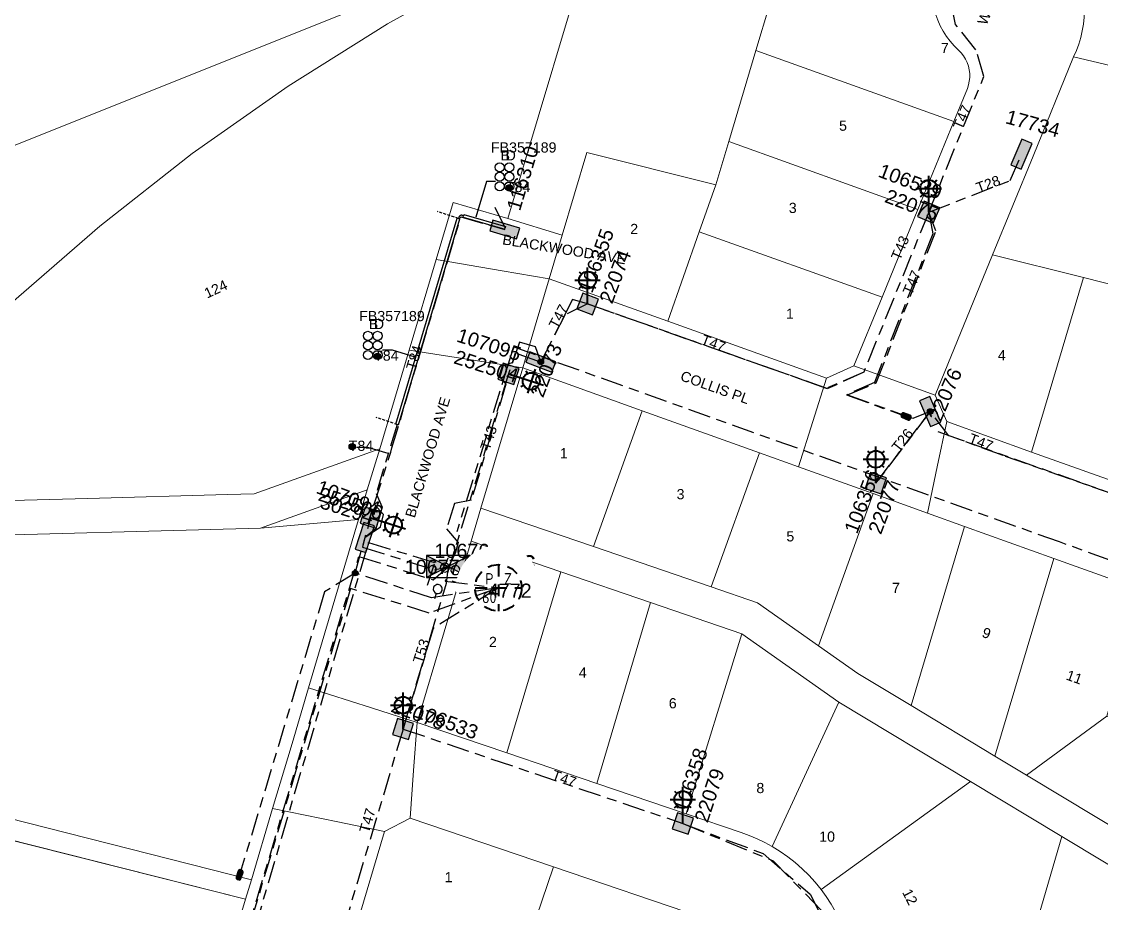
# Model space of a CAD drawing. Header units: metres. Extents: x 300457 to 302353, y 6232868 to 6234686.
# Drawn here: x 301766.4 to 301957.3, y 6233507.1 to 6233663 of the extents above; entities that cross this region are included whole.
import ezdxf
from ezdxf.enums import TextEntityAlignment as Align

# ---------------------------------------------------------------- set-up
doc = ezdxf.new("R2010")
doc.units = ezdxf.units.M
for name, pattern in [('Cable Exist UG', [8.2, 4, -1.2, 1.8, -1.2]), ('Dash', [5, 3, -2]), ('DASHED', [0.75, 0.5, -0.25])]:
    doc.linetypes.add(name, pattern=pattern)
doc.layers.get('0').update_dxf_attribs({"color": 6})
for name, color, linetype, lineweight in [('Cadastre Buildings_SP_EXT', 9, 'Continuous', 5), ('Cadastre Land Parcels_SP_EXT', 9, 'Continuous', 5), ('Cadastre Roads_SP_EXT', 9, 'Continuous', 5)]:
    doc.layers.add(name, color=color, linetype=linetype, lineweight=lineweight)
for name, color, linetype in [('Duct_SP_EXT', 7, 'Continuous'), ('Equip_HV_EXT', 7, 'Continuous'), ('Equip_SL_EXT', 7, 'Continuous'), ('Equip_SP_SL_EXT', 7, 'Continuous'), ('Mains_HV_EXT', 7, 'Continuous'), ('Mains_LV_EXT', 7, 'Continuous'), ('Mains_SL_EXT', 7, 'Continuous'), ('Sub_SP_EXT', 7, 'Continuous'), ('SupportsUG_SP_LV_EXT', 7, 'Continuous'), ('SupportsUG_SP_LV_SL_EXT', 7, 'Continuous'), ('Trench_SP_EXT', 7, 'Continuous')]:
    doc.layers.add(name, color=color, linetype=linetype)
doc.layers.add('UNKNOWN_FEATURES', color=1, linetype='DASHED', plot=False)
doc.styles.add('COLUMN_LABEL', font='arial.ttf')
doc.styles.add('iecARIAL', font='arial.ttf', dxfattribs={"height": 2})
doc.styles.add('IESYMBOL1', font='isocp.shx')
doc.styles.add('POLE_LABEL', font='arial.ttf')
doc.styles.add('SLCP_LABEL', font='arial.ttf', dxfattribs={"height": 3.5})
doc.styles.get("Standard").update_dxf_attribs({"font": 'arial.ttf'})
doc.styles.add('SWITCH_LABEL', font='arial.ttf', dxfattribs={"height": 2.5})

# ---------------------------------------------------------------- blocks, each defined once
blk = doc.blocks.new('SUB_PADMOUNT_EXT')
for points in [[(0, 0), (-3.84, 1.92), (-3.84, -1.92)], [(0, 0), (3.84, 1.92), (3.84, -1.92)]]:
    blk.add_hatch(color=256).paths.add_polyline_path(points)
for p, q in [((3.84, 1.92), (-3.84, -1.92)), ((-3.84, 1.92), (3.84, -1.92))]:
    blk.add_line(p, q)
blk.add_lwpolyline([(-3.84, -1.92), (3.84, -1.92), (3.84, 1.92), (-3.84, 1.92)], close=True)
for tag, height, flags, p in [('ASSET_NUM', 3.5, 8, (2, 2)), ('STREET_CODE', 0.2, 9, (1.5, 0)), ('CONSTRUCTED_VOLTAGE', 0.2, 9, (1.5, -0.2)), ('OPERATING_VOLTAGE', 0.2, 9, (1.5, -0.6)), ('ORIENTATION', 0.2, 9, (1.5, -0.8)), ('OWNED_BY', 0.2, 9, (1.5, -1)), ('OPERATED_BY', 0.2, 9, (1.5, -1.2)), ('SECONDARY_VOLTAGE', 0.2, 9, (1.5, -1.6)), ('STATE', 0.2, 9, (1.5, -1.8)), ('NO_PHASES', 0.2, 9, (1.5, -0.4)), ('MAINTAINED_BY', 0.2, 9, (1.5, -1.4)), ('PARENT', 0.2, 9, (1.5, -2)), ('SUBSTATION_TYPE', 0.2, 9, (1.5, -2.2)), ('STREETNAME', 0.2, 9, (1.5, -3)), ('SUBURB', 0.2, 9, (1.5, -3.2)), ('Z', 0.2, 1, (1.5, -3.6)), ('USAGE', 0.2, 9, (1.5, -2.4)), ('LEGEND', 0.2, 9, (1.5, -2.6)), ('LOCATION', 0.2, 9, (1.5, -2.8)), ('NOTES', 0.2, 9, (1.5, -3.4))]:
    blk.add_attdef(tag, text='', height=height, dxfattribs=dict(flags=flags)).set_placement(p, align=Align.MIDDLE_LEFT)
blk = doc.blocks.new('COLUMN_EXT')
blk.add_hatch(color=256).paths.add_polyline_path([(-1.49, 1.48), (-1.49, -1.49), (1.48, -1.49), (1.48, 1.48)])
blk.add_lwpolyline([(-1.49, -1.49), (1.48, -1.49), (1.48, 1.48), (-1.49, 1.48)], close=True)
for tag, height, style, flags, p in [('ASSET_NUM', 2.5, 'COLUMN_LABEL', 8, (2, 2)), ('STRUCTURE_PLANT_NUMBER', 0.2, 'POLE_LABEL', 9, (1.81, 0.03)), ('STREET_CODE', 0.2, 'COLUMN_LABEL', 9, (1.81, -0.2))]:
    blk.add_attdef(tag, text='', height=height, dxfattribs=dict(style=style, flags=flags)).set_placement(p, align=Align.MIDDLE_LEFT)
at = {"flags": 9}
for tag, p in [('COLUMN_TYPE', (1.81, -0.4)), ('OWNED_BY', (1.81, -0.6)), ('STATE', (1.81, -0.8)), ('USAGE', (1.81, -1)), ('STREETNAME', (1.81, -1.6)), ('SUBURB', (1.81, -1.8)), ('LEGEND', (1.81, -1.2)), ('LOCATION', (1.81, -1.4)), ('NOTES', (1.81, -2))]:
    blk.add_attdef(tag, text='', height=0.2, dxfattribs=at).set_placement(p, align=Align.MIDDLE_LEFT)
at = {"flags": 1}
blk.add_attdef('Z', (1.81, -2.35), '', height=0.2, dxfattribs=at)
blk = doc.blocks.new('PILLAR_EXT')
blk.add_hatch(color=256).paths.add_polyline_path([(-2.475, 0.99), (-2.475, -0.99), (2.475, -0.99), (2.475, 0.99)])
blk.add_lwpolyline([(-2.475, -0.99), (2.475, -0.99), (2.475, 0.99), (-2.475, 0.99)], close=True)
at = {"style": 'iecARIAL', "flags": 8}
blk.add_attdef('ASSET_NUM', (1.5, 3.5), '', height=2.5, dxfattribs=at)
for tag, p, flags in [('OWNED_BY', (0, -0.2), 9), ('STATE', (0, -0.4), 9), ('SUPPORT_TYPE', (0, -0.6), 9), ('STREETNAME', (0, -1.8), 9), ('SUBURB', (0, -2), 1), ('USAGE', (0, -0.8), 9), ('LEGEND', (0, -1), 9), ('LOCATION', (0, -1.2), 9), ('NOTES', (0, -1.4), 9), ('PARENT', (0, -1.6), 9)]:
    blk.add_attdef(tag, p, '', height=0.2, dxfattribs=dict(flags=flags))
blk = doc.blocks.new('DUCT_EXT')
blk.add_circle((0, 0.8), 0.8)
at = {"flags": 1}
blk.add_attdef('Z', (0, 0), '', height=0.2, dxfattribs=at)
at = {"flags": 9}
for tag, p in [('DUCT_CODE', (0, 0)), ('XSECT_TYPE', (0, -0.2)), ('STATE', (0, -0.6)), ('FB_REFERENCE', (0, -0.4)), ('NOTES', (0, -0.8))]:
    blk.add_attdef(tag, text='', height=0.2, dxfattribs=at).set_placement(p, align=Align.MIDDLE_LEFT)
blk = doc.blocks.new('SL_LANTERN_EXT')
at = {"lineweight": 40}
for p, q in [((0, 1.97), (0, 6.47)), ((-2.25, 4.22), (2.25, 4.22)), ((-1.46, 5.68), (-1.06, 5.28)), ((1.46, 5.68), (1.06, 5.28)), ((-1.46, 2.76), (-1.06, 3.16)), ((0, 0), (0, 2.72)), ((1.46, 2.76), (1.06, 3.16))]:
    blk.add_line(p, q, dxfattribs=at)
blk.add_circle((0, 4.22), 1.5, dxfattribs=at)
at = {"style": 'iecARIAL', "flags": 8}
blk.add_attdef('ASSET_NUM', (1.5, 1.5), '', height=2.5, dxfattribs=at)
for tag, p, height, flags in [('OPERATING_VOLTAGE', (0.98, -1.65), 0.2, 9), ('ORIENTATION', (0.98, -1.85), 0.2, 9), ('OWNED_BY', (0.98, -2.05), 0.2, 9), ('CONSTRUCTED_VOLTAGE', (0.98, -0.65), 0.2, 9), ('CONTROL_TYPE', (0.98, -0.85), 0.2, 9), ('LANTERN_PURPOSE', (0.98, -1.05), 0.2, 9), ('LANTERN_TYPE', (0.98, -1.25), 0.2, 9), ('NO_PHASES', (0.98, -1.45), 0.2, 9), ('LNUMBER', (2.18, -3.25), 2.5, 8), ('STATE', (0.98, -2.25), 0.2, 9), ('USAGE', (0.98, -2.45), 0.2, 9), ('CEXIST', (0.98, -2.65), 0.2, 9), ('CNEW', (0.98, -2.85), 0.2, 9), ('CNUMBER', (0.98, -3.05), 0.2, 9), ('CREMOVE', (0.98, -3.25), 0.2, 9), ('CREPLACE', (0.98, -3.45), 0.2, 9), ('LKINGHEIGHT', (0.98, -3.65), 0.2, 9), ('LBRACKET', (0.98, -3.85), 0.2, 9), ('LBRACKETVOCAB', (0.98, -4.05), 0.2, 9), ('LCATEGORY', (0.98, -4.25), 0.2, 9), ('LCHARGE1', (0.98, -4.45), 0.2, 9), ('LCHARGE1PERCENT', (0.98, -4.65), 0.2, 9), ('LCHARGE2', (0.98, -4.85), 0.2, 9), ('LCHARGE2PERCENT', (0.98, -5.05), 0.2, 9), ('LCHARGE3', (0.98, -5.25), 0.2, 9), ('LCHARGE3PERCENT', (0.98, -5.45), 0.2, 9), ('LEXIST', (0.98, -5.65), 0.2, 9), ('LLAMP', (0.98, -5.85), 0.2, 9), ('LLAMPVOCAB', (0.98, -6.05), 0.2, 9), ('LMAST', (0.98, -6.25), 0.2, 9), ('LMASTVOCAB', (0.98, -6.45), 0.2, 9), ('LNEW', (0.98, -6.65), 0.2, 9), ('LANTNUMBER', (0.98, -6.85), 0.2, 9), ('LOUTREACH', (0.98, -7.25), 0.2, 9), ('LOUTREACHVOCAB', (0.98, -7.45), 0.2, 9), ('LRATECODE', (0.98, -7.65), 0.2, 9), ('STREETNAME', (0.98, -9.25), 0.2, 9), ('SUBURB', (0.98, -9.45), 0.2, 1), ('LREMOVE', (0.98, -7.85), 0.2, 9), ('LREPLACE', (0.98, -8.05), 0.2, 9), ('LTYPE', (0.98, -8.25), 0.2, 9), ('LTYPEVOCAB', (0.98, -8.45), 0.2, 9), ('LEGEND', (0.98, -8.65), 0.2, 9), ('LOCATION', (0.98, -8.85), 0.2, 9), ('NOTES', (0.98, -9.05), 0.2, 9)]:
    blk.add_attdef(tag, p, '', height=height, dxfattribs=dict(flags=flags))
blk = doc.blocks.new('SL_STJ_EXT')
h = blk.add_hatch(color=256)
edge = h.paths.add_edge_path()
edge.add_ellipse((-0.59, 0.13), major_axis=(0.226, 0.226), ratio=1, start_angle=45, end_angle=135)
edge.add_line((-0.91, 0.13), (-0.91, -0.13))
edge.add_ellipse((-0.59, -0.13), major_axis=(0.226, 0.226), ratio=1, start_angle=135, end_angle=225)
edge.add_line((-0.59, -0.45), (0.59, -0.45))
edge.add_ellipse((0.59, -0.13), major_axis=(-0.226, 0.226), ratio=1, start_angle=135, end_angle=225)
edge.add_line((0.91, -0.13), (0.91, 0.13))
edge.add_ellipse((0.59, 0.13), major_axis=(-0.226, 0.226), ratio=1, start_angle=225, end_angle=315)
edge.add_line((0.59, 0.45), (-0.59, 0.45))
blk.add_lwpolyline([(-0.91, 0.13), (-0.91, -0.13, 0.414214), (-0.59, -0.45), (0.59, -0.45, 0.414214), (0.91, -0.13), (0.91, 0.13, 0.414214), (0.59, 0.45), (-0.59, 0.45, 0.414214)], format="xyb", close=True)
at = {"flags": 1}
blk.add_attdef('Z', (0, 0), '', height=0.2, dxfattribs=at)
at = {"flags": 9}
for tag, p in [('ORIENTATION', (0, 0)), ('USAGE', (0, -0.2)), ('LEGEND', (0, -0.4)), ('NOTES', (0, -0.6))]:
    blk.add_attdef(tag, text='', height=0.2, dxfattribs=at).set_placement(p, align=Align.MIDDLE_LEFT)
blk = doc.blocks.new('SWG_HOLEC_SU_EXT')
blk.add_line((1.8, -2), (5.8, -2))
for points in [[(1, 0), (0, 0)], [(6.6, 0), (7.6, 0)]]:
    blk.add_lwpolyline(points)
for points in [[(1.8, -0.8, 1), (1.8, 0.8, 1)], [(5.8, -0.8, 1), (5.8, 0.8, 1)]]:
    blk.add_lwpolyline(points, format="xyb", close=True)
at = {"style": 'SWITCH_LABEL', "flags": 8}
blk.add_attdef('ASSET_NUM', text='', height=2.5, rotation=179.9544, dxfattribs=at).set_placement((-2.4, 0), align=Align.MIDDLE_LEFT)
at = {"flags": 1}
blk.add_attdef('Z', (0, 0), '', height=0.2, dxfattribs=at)
at = {"flags": 9}
for tag, p in [('ACTUAL_STATUS', (0, -0.4)), ('CONSTRUCTED_VOLTAGE', (0, -0.6)), ('OPERATING_VOLTAGE', (0, -1)), ('ORIENTATION', (0, -1.2)), ('OWNED_BY', (0, -1.4)), ('STATE', (0, -1.8)), ('SWITCH_TYPE', (0, -2)), ('NO_PHASES', (0, -0.8)), ('PARENT', (0, -1.6)), ('STREETNAME', (0, -2.6)), ('SUBURB', (0, -2.8)), ('USAGE', (0, -2.2)), ('LOCATION', (0, -2.4)), ('NOTES', (0, -3))]:
    blk.add_attdef(tag, text='', height=0.2, dxfattribs=at).set_placement(p, align=Align.MIDDLE_LEFT)
at = {"style": 'SWITCH_LABEL', "flags": 9}
blk.add_attdef('STREET_CODE', text='', height=0.2, dxfattribs=at).set_placement((0, -0.2), align=Align.MIDDLE_LEFT)
blk = doc.blocks.new('CABLE_LARGE_EXT')
h = blk.add_hatch(color=256)
edge = h.paths.add_edge_path()
edge.add_arc((0, 0.55), 0.55, 0, 360)
blk.add_circle((0, 0.55), 0.55)
at = {"flags": 1}
blk.add_attdef('Z', (0, 0), '', height=0.2, dxfattribs=at)
at = {"flags": 9}
for tag, p in [('COND_CODE', (0, 0)), ('STATE', (0, -0.4)), ('XSECT_SIZE', (0, -0.6)), ('FB_REFERENCE', (0, -0.2)), ('NOTES', (0, -0.8))]:
    blk.add_attdef(tag, text='', height=0.2, dxfattribs=at).set_placement(p, align=Align.MIDDLE_LEFT)
blk = doc.blocks.new('SLCP_ZELL_EXT')
blk.add_wipeout([(-0.24, 7.5), (-0.71, 7.47), (-1.17, 7.41), (-1.64, 7.32), (-2.09, 7.21), (-2.54, 7.06), (-2.98, 6.89), (-3.41, 6.69), (-3.82, 6.46), (-4.22, 6.21), (-4.6, 5.93), (-4.96, 5.63), (-5.31, 5.31), (-5.63, 4.96), (-5.93, 4.6), (-6.21, 4.22), (-6.46, 3.82), (-6.69, 3.41), (-6.89, 2.98), (-7.06, 2.54), (-7.21, 2.09), (-7.32, 1.64), (-7.41, 1.17), (-7.47, 0.71), (-7.5, 0.24), (-7.5, -0.24), (-7.47, -0.71), (-7.41, -1.17), (-7.32, -1.64), (-7.21, -2.09), (-7.06, -2.54), (-6.89, -2.98), (-6.69, -3.41), (-6.46, -3.82), (-6.21, -4.22), (-5.93, -4.6), (-5.63, -4.96), (-5.31, -5.31), (-4.96, -5.63), (-4.6, -5.93), (-4.22, -6.21), (-3.82, -6.46), (-3.41, -6.69), (-2.98, -6.89), (-2.54, -7.06), (-2.09, -7.21), (-1.64, -7.32), (-1.17, -7.41), (-0.71, -7.47), (-0.24, -7.5), (0.24, -7.5), (0.71, -7.47), (1.17, -7.41), (1.64, -7.32), (2.09, -7.21), (2.54, -7.06), (2.98, -6.89), (3.41, -6.69), (3.82, -6.46), (4.22, -6.21), (4.6, -5.93), (4.96, -5.63), (5.31, -5.31), (5.63, -4.96), (5.93, -4.6), (6.21, -4.22), (6.46, -3.82), (6.69, -3.41), (6.89, -2.98), (7.06, -2.54), (7.21, -2.09), (7.32, -1.64), (7.41, -1.17), (7.47, -0.71), (7.5, -0.24), (7.5, 0.24), (7.47, 0.71), (7.41, 1.17), (7.32, 1.64), (7.21, 2.09), (7.06, 2.54), (6.89, 2.98), (6.69, 3.41), (6.46, 3.82), (6.21, 4.22), (5.93, 4.6), (5.63, 4.96), (5.31, 5.31), (4.96, 5.63), (4.6, 5.93), (4.22, 6.21), (3.82, 6.46), (3.41, 6.69), (2.98, 6.89), (2.54, 7.06), (2.09, 7.21), (1.64, 7.32), (1.17, 7.41), (0.71, 7.47), (0.24, 7.5)])
at = {"linetype": 'Dash', "lineweight": 40, "ltscale": 0.7}
for p, q in [((0, 4.11), (0, -4.11)), ((-4.11, 0), (4.11, 0))]:
    blk.add_line(p, q, dxfattribs=at)
blk.add_circle((0, 0), 4.11, dxfattribs=at)
at = {"lineweight": 40, "style": 'IESYMBOL1'}
for s, p in [('P', (-1.6, 0)), ('Z', (1.7, 0)), ('60', (-1.61, -3.31))]:
    blk.add_text(s, height=2, dxfattribs=at).set_placement(p, align=Align.BOTTOM_CENTER)
at = {"style": 'SLCP_LABEL'}
for tag, height, flags, p in [('ASSET_NUM', 2.5, 8, (2, 2)), ('STREET_CODE', 0.2, 9, (0, -0.2))]:
    blk.add_attdef(tag, text='', height=height, dxfattribs=dict(at, flags=flags)).set_placement(p, align=Align.MIDDLE_LEFT)
at = {"flags": 1}
blk.add_attdef('Z', (0, 0), '', height=0.2, dxfattribs=at)
at = {"flags": 9}
for tag, p in [('CONSTRUCTED_VOLTAGE', (0, -0.4)), ('CONTROL_TYPE', (0, -0.6)), ('OPERATING_VOLTAGE', (0, -1)), ('ORIENTATION', (0, -1.2)), ('OWNED_BY', (0, -1.4)), ('STATE', (0, -2)), ('NO_PHASES', (0, -0.8)), ('USAGE', (0, -1.6)), ('LOCATION', (0, -1.8)), ('NOTES', (0, -2.2))]:
    blk.add_attdef(tag, text='', height=0.2, dxfattribs=at).set_placement(p, align=Align.MIDDLE_LEFT)
blk = doc.blocks.new('CONNECTOR_NODE_EXT')
h = blk.add_hatch(color=256)
edge = h.paths.add_edge_path()
edge.add_arc((0, 0), 0.5, 0, 360)
blk.add_circle((0, 0), 0.5)
at = {"flags": 1}
blk.add_attdef('Z', (0, 0), '', height=0.2, dxfattribs=at)
at = {"flags": 9}
for tag, p in [('CONNECTOR_TYPE', (0, 0)), ('CONSTRUCTED_VOLTAGE', (0, -0.2)), ('OPERATING_VOLTAGE', (0, -0.6)), ('ORIENTATION', (0, -0.8)), ('SUBTYPE', (0, -1)), ('NO_PHASES', (0, -0.4)), ('USAGE', (0, -1.2)), ('NOTES', (0, -1.4))]:
    blk.add_attdef(tag, text='', height=0.2, dxfattribs=at).set_placement(p, align=Align.MIDDLE_LEFT)

msp = doc.modelspace()

# ---------------------------------------------------------------- linework, layer by layer
at = {"layer": 'Cadastre Buildings_SP_EXT', "linetype": 'Continuous'}
for points in [[(301891.42, 6233641.8), (301896.21, 6233657.9), (301901.01, 6233674), (301908.3, 6233698.43), (301880.37, 6233686.96), (301874.92, 6233684.84), (301868.42, 6233682.04), (301852.35, 6233628.18), (301861.96, 6233625.24), (301866.34, 6233639.89), (301889.13, 6233634.14), (301891.42, 6233641.8)], [(301984.49, 6233649.2), (301952.4, 6233656.78), (301945.24, 6233639.23), (301938.07, 6233621.8), (301954.16, 6233617.75), (301970.6, 6233613.6), (301986.87, 6233609.49), (302003.16, 6233605.4), (302007.14, 6233618.75), (302008.59, 6233623.58), (302010.12, 6233628.71), (302004.47, 6233644.49), (302004.46, 6233644.52), (301984.49, 6233649.2)]]:
    msp.add_lwpolyline(points, close=True, dxfattribs=at)
for points in [[(301752.93, 6233525), (301807, 6233511.31), (301810.75, 6233523.88), (301814.19, 6233535.42), (301817.11, 6233545.25), (301817.11, 6233545.25), (301825.96, 6233574.97), (301808.63, 6233573.47), (301751.54, 6233571.9)], [(301797.76, 6233480.38), (301805.97, 6233507.9), (301805.97, 6233507.9), (301752.51, 6233521.34)]]:
    msp.add_lwpolyline(points, dxfattribs=at)
at = {"layer": 'Cadastre Land Parcels_SP_EXT', "linetype": 'Continuous'}
for points in [[(301852.35, 6233628.18), (301868.42, 6233682.04), (301856.22, 6233676.26), (301849.2, 6233672.68), (301831.06, 6233662.6), (301813.49, 6233651.59), (301796.51, 6233639.67), (301780.17, 6233626.88), (301764.53, 6233613.25), (301749.63, 6233598.82), (301735.5, 6233583.63), (301722.16, 6233567.69), (301723.32, 6233567.4), (301750.3, 6233577.97), (301753.37, 6233578.05), (301778.08, 6233578.73), (301802.8, 6233579.41), (301807.49, 6233579.54), (301829.73, 6233587.51), (301834.92, 6233604.92), (301839.69, 6233620.95), (301842.69, 6233631.01), (301852.35, 6233628.18)], [(301856.22, 6233676.26), (301856.68, 6233677.79), (301828.87, 6233666.62), (301801, 6233655.48), (301773.16, 6233644.34), (301745.26, 6233633.19), (301717.36, 6233622.01), (301689.46, 6233610.85), (301679.8, 6233578.35), (301722.16, 6233567.69), (301735.5, 6233583.63), (301749.63, 6233598.82), (301764.53, 6233613.25), (301780.17, 6233626.88), (301796.51, 6233639.67), (301813.49, 6233651.59), (301831.06, 6233662.6), (301849.2, 6233672.68), (301856.22, 6233676.26)], [(301928.01, 6233664.2), (301901.01, 6233674), (301896.21, 6233657.9), (301931.2, 6233645.36), (301933.61, 6233651.21), (301933.82, 6233651.84), (301933.96, 6233652.5), (301934.03, 6233653.16), (301934.03, 6233653.84), (301933.95, 6233654.5), (301933.8, 6233655.16), (301933.59, 6233655.79), (301933.3, 6233656.4), (301932.95, 6233656.97), (301932.54, 6233657.5), (301932.07, 6233657.98), (301931.29, 6233658.73), (301930.56, 6233659.53), (301929.91, 6233660.4), (301929.32, 6233661.31), (301928.82, 6233662.28), (301928.39, 6233663.27), (301928.01, 6233664.2)], [(301973.98, 6233671.99), (301959.81, 6233675.41), (301951.94, 6233671.27), (301954.1, 6233667.41), (301954.23, 6233666.21), (301954.27, 6233664.99), (301954.24, 6233663.78), (301954.13, 6233662.57), (301953.94, 6233661.37), (301953.67, 6233660.19), (301953.32, 6233659.02), (301952.9, 6233657.88), (301952.4, 6233656.78), (301984.49, 6233649.2), (301989.26, 6233668.13), (301979.42, 6233670.61), (301973.98, 6233671.99)], [(301931.2, 6233645.36), (301896.21, 6233657.9), (301891.41, 6233641.8), (301924.86, 6233629.82), (301931.2, 6233645.36)], [(301924.86, 6233629.82), (301891.41, 6233641.8), (301889.13, 6233634.14), (301886.21, 6233625.87), (301918.52, 6233614.29), (301924.86, 6233629.82)], [(301889.13, 6233634.14), (301866.34, 6233639.89), (301861.96, 6233625.24), (301859.67, 6233617.57), (301880.64, 6233610.05), (301886.21, 6233625.87), (301889.13, 6233634.14)], [(301918.52, 6233614.29), (301886.21, 6233625.87), (301880.64, 6233610.05), (301908.71, 6233599.99), (301913.55, 6233602.14), (301918.52, 6233614.29)], [(301954.16, 6233617.75), (301938.07, 6233621.8), (301927.91, 6233596.99), (301929.97, 6233592.32), (301944.96, 6233586.87), (301954.16, 6233617.75)], [(301970.6, 6233613.6), (301954.16, 6233617.75), (301944.96, 6233586.87), (301961.03, 6233581.16), (301970.6, 6233613.6)], [(301876.1, 6233594.21), (301854.97, 6233601.79), (301847.59, 6233577.02), (301867.5, 6233570.21), (301876.1, 6233594.21)], [(301896.83, 6233586.78), (301876.1, 6233594.21), (301867.5, 6233570.21), (301888.33, 6233563.09), (301896.83, 6233586.78)], [(301827.47, 6233580.24), (301829.73, 6233587.51), (301807.49, 6233579.54), (301802.8, 6233579.41), (301778.08, 6233578.73), (301753.37, 6233578.05), (301750.3, 6233577.97), (301723.32, 6233567.4), (301722.16, 6233567.69), (301679.8, 6233578.36), (301678.05, 6233572.5), (301723.73, 6233561.01), (301751.54, 6233571.9), (301808.63, 6233573.47), (301827.47, 6233580.24)], [(301903.73, 6233584.31), (301896.83, 6233586.78), (301888.33, 6233563.09), (301896.52, 6233560.28), (301907.29, 6233552.68), (301916.93, 6233579.58), (301903.73, 6233584.31)], [(301827.47, 6233580.24), (301808.63, 6233573.47), (301825.96, 6233574.97), (301827.47, 6233580.24)], [(301933.1, 6233573.78), (301926.55, 6233576.13), (301916.93, 6233579.58), (301907.29, 6233552.68), (301914.22, 6233547.79), (301923.65, 6233542.11), (301933.1, 6233573.78)], [(301867.5, 6233570.21), (301847.59, 6233577.01), (301845.84, 6233571.17), (301861.72, 6233565.74), (301877.59, 6233560.31), (301893.72, 6233554.8), (301910.89, 6233542.68), (301934.19, 6233528.65), (301950.02, 6233519.12), (301950.32, 6233518.94), (301973.23, 6233505.14), (301975.03, 6233511.18), (301944.08, 6233529.81), (301938.48, 6233533.18), (301923.65, 6233542.11), (301914.22, 6233547.79), (301907.29, 6233552.68), (301896.52, 6233560.28), (301888.33, 6233563.08), (301867.5, 6233570.21)], [(301948.91, 6233568.11), (301933.1, 6233573.78), (301923.65, 6233542.11), (301938.48, 6233533.18), (301948.91, 6233568.11)], [(301861.72, 6233565.74), (301845.84, 6233571.17), (301836.29, 6233539.13), (301852.18, 6233533.73), (301861.72, 6233565.74)], [(301964.88, 6233562.39), (301948.91, 6233568.11), (301938.48, 6233533.18), (301944.08, 6233529.81), (301958.26, 6233540.22), (301964.88, 6233562.39)], [(301877.59, 6233560.31), (301861.72, 6233565.74), (301852.18, 6233533.73), (301868.06, 6233528.34), (301877.59, 6233560.31)], [(301893.72, 6233554.8), (301877.59, 6233560.31), (301868.06, 6233528.34), (301883.86, 6233522.98), (301893.72, 6233554.8)], [(301910.89, 6233542.68), (301893.72, 6233554.8), (301883.86, 6233522.98), (301893.61, 6233519.68), (301895.03, 6233519.15), (301896.42, 6233518.56), (301897.77, 6233517.9), (301899.1, 6233517.17), (301910.89, 6233542.68)], [(301934.19, 6233528.65), (301910.89, 6233542.68), (301899.1, 6233517.17), (301900.5, 6233516.3), (301901.85, 6233515.35), (301903.15, 6233514.33), (301904.39, 6233513.24), (301905.57, 6233512.09), (301906.68, 6233510.87), (301907.73, 6233509.59), (301934.19, 6233528.65)], [(301981.23, 6233531.94), (301958.26, 6233540.22), (301944.08, 6233529.81), (301975.03, 6233511.17), (301981.23, 6233531.94)], [(301807, 6233511.31), (301752.93, 6233525), (301752.58, 6233525.98), (301752.14, 6233526.93), (301751.63, 6233527.84), (301751.05, 6233528.7), (301750.4, 6233529.52), (301749.69, 6233530.29), (301748.92, 6233530.99), (301748.1, 6233531.63), (301747.22, 6233532.2), (301746.31, 6233532.7), (301745.35, 6233533.13), (301744.37, 6233533.48), (301743.36, 6233533.74), (301742.33, 6233533.93), (301741.29, 6233534.03), (301740.25, 6233534.05), (301737.57, 6233525.1), (301805.97, 6233507.9), (301807, 6233511.31)], [(301950.32, 6233518.94), (301950.02, 6233519.12), (301934.19, 6233528.65), (301907.73, 6233509.59), (301908.65, 6233508.32), (301909.51, 6233507), (301910.3, 6233505.65), (301911.02, 6233504.25), (301911.66, 6233502.81), (301912.23, 6233501.35), (301912.72, 6233499.85), (301945.92, 6233503.83), (301950.32, 6233518.94)], [(301860.4, 6233513.58), (301835.05, 6233522.18), (301830.54, 6233519.85), (301825.51, 6233502.98), (301854.34, 6233495.71), (301860.4, 6233513.58)], [(301973.23, 6233505.14), (301950.32, 6233518.94), (301945.92, 6233503.83), (301943.68, 6233496.73), (301966.9, 6233483.95), (301973.23, 6233505.14)]]:
    msp.add_lwpolyline(points, close=True, dxfattribs=at)
msp.add_lwpolyline([(301886.79, 6233504.62), (301860.4, 6233513.58), (301854.34, 6233495.71)], dxfattribs=at)
at = {"layer": 'Cadastre Roads_SP_EXT', "linetype": 'Continuous'}
for points in [[(301928.39, 6233663.27), (301928.82, 6233662.28), (301929.32, 6233661.31), (301929.91, 6233660.4), (301930.56, 6233659.53), (301931.29, 6233658.73), (301932.07, 6233657.98), (301932.54, 6233657.5), (301932.95, 6233656.97), (301933.3, 6233656.4), (301933.59, 6233655.79), (301933.8, 6233655.16), (301933.95, 6233654.5), (301934.03, 6233653.84), (301934.03, 6233653.16), (301933.96, 6233652.5), (301933.82, 6233651.84), (301933.61, 6233651.21), (301931.2, 6233645.36), (301924.86, 6233629.82), (301918.52, 6233614.29), (301913.55, 6233602.14), (301919.62, 6233599.96), (301927.91, 6233596.99), (301938.07, 6233621.8), (301945.24, 6233639.23), (301952.4, 6233656.78), (301952.9, 6233657.88), (301953.32, 6233659.02), (301953.67, 6233660.19), (301953.94, 6233661.37), (301954.13, 6233662.57), (301954.24, 6233663.78)], [(301961.03, 6233581.16), (301944.96, 6233586.87), (301944.96, 6233586.87), (301929.97, 6233592.32), (301928.28, 6233584.32), (301926.55, 6233576.13), (301933.1, 6233573.78), (301948.91, 6233568.11), (301964.88, 6233562.39)], [(301909.51, 6233507), (301908.65, 6233508.32), (301907.73, 6233509.59), (301906.68, 6233510.87), (301905.57, 6233512.09), (301904.39, 6233513.24), (301903.15, 6233514.33), (301901.85, 6233515.35), (301900.5, 6233516.3), (301899.1, 6233517.17), (301897.77, 6233517.9), (301896.42, 6233518.56), (301895.03, 6233519.15), (301893.61, 6233519.68), (301883.86, 6233522.98), (301868.06, 6233528.34), (301852.18, 6233533.73), (301852.18, 6233533.73), (301836.29, 6233539.13), (301835.67, 6233530.64), (301835.05, 6233522.18), (301860.4, 6233513.58), (301886.79, 6233504.62)]]:
    msp.add_lwpolyline(points, dxfattribs=at)
for points in [[(301852.35, 6233628.18), (301842.69, 6233631.01), (301839.69, 6233620.95), (301851.35, 6233618.98), (301859.67, 6233617.57), (301861.96, 6233625.24), (301852.35, 6233628.18)], [(301880.64, 6233610.05), (301859.67, 6233617.57), (301857.37, 6233609.84), (301854.97, 6233601.79), (301876.1, 6233594.21), (301896.83, 6233586.78), (301903.73, 6233584.31), (301906.28, 6233592.32), (301908.71, 6233599.99), (301880.64, 6233610.05)], [(301854.97, 6233601.79), (301846.62, 6233603.09), (301834.92, 6233604.92), (301829.73, 6233587.51), (301827.47, 6233580.24), (301825.96, 6233574.97), (301817.11, 6233545.25), (301828.21, 6233541.71), (301836.29, 6233539.13), (301845.84, 6233571.17), (301847.59, 6233577.01), (301854.97, 6233601.79)], [(301830.54, 6233519.85), (301822.27, 6233521.53), (301810.75, 6233523.88), (301807, 6233511.31), (301805.97, 6233507.9), (301797.76, 6233480.38), (301789.56, 6233452.87), (301781.35, 6233425.35), (301793.02, 6233423.41), (301801.36, 6233422.02), (301809.09, 6233447.93), (301817.29, 6233475.44), (301825.51, 6233502.98), (301830.54, 6233519.85)]]:
    msp.add_lwpolyline(points, close=True, dxfattribs=at)
at = {"layer": 'Duct_SP_EXT'}
for p, q in [((301836.32, 6233604.5), (301843.4, 6233628.27)), ((301836.78, 6233604.37), (301843.86, 6233628.13)), ((301843.4, 6233628.27), (301843.63, 6233628.2)), ((301843.86, 6233628.13), (301843.63, 6233628.2)), ((301844.46, 6233628.47), (301844.53, 6233628.7)), ((301844.46, 6233628.47), (301851.8, 6233626.32)), ((301844.59, 6233628.93), (301844.53, 6233628.7)), ((301844.59, 6233628.93), (301851.93, 6233626.78)), ((301851.8, 6233626.32), (301851.87, 6233626.55)), ((301851.93, 6233626.78), (301851.87, 6233626.55)), ((301832.54, 6233591.85), (301836.32, 6233604.5)), ((301833, 6233591.71), (301836.78, 6233604.37)), ((301836.32, 6233604.5), (301836.55, 6233604.44)), ((301836.78, 6233604.37), (301836.55, 6233604.44)), ((301832.54, 6233591.85), (301832.77, 6233591.78)), ((301833, 6233591.71), (301832.77, 6233591.78))]:
    msp.add_line(p, q, dxfattribs=at)
for points in [[(301850.15, 6233634.75), (301848.56, 6233634.75), (301846.71, 6233628.44)], [(301830.2, 6233604.97), (301831.88, 6233604.97), (301835.9, 6233603.77)], [(301825.59, 6233587.79), (301827.51, 6233587.79), (301831.14, 6233586.75)]]:
    msp.add_lwpolyline(points, dxfattribs=at)
at = {"layer": 'Mains_HV_EXT', "linetype": 'Cable Exist UG'}
msp.add_lwpolyline([(301805.37, 6233495), (301827.72, 6233570.91), (301841.83, 6233566.68)], dxfattribs=at)
at = {"layer": 'Mains_LV_EXT', "linetype": 'Cable Exist UG'}
for points in [[(301926.77, 6233629.3), (301936.53, 6233653.34), (301935.13, 6233658.05), (301931.52, 6233662.49), (301930.22, 6233669.1), (301934.29, 6233675.59), (301939.09, 6233677.95), (301944.95, 6233676.67)], [(301926.77, 6233629.3), (301941.18, 6233634.91), (301943.18, 6233639.57)], [(301827.07, 6233571.81), (301829.8, 6233573.71), (301829.8, 6233573.71), (301830.38, 6233575.87), (301828.72, 6233577.69), (301828.72, 6233577.69), (301831.64, 6233586.92), (301831.86, 6233587.65), (301831.86, 6233587.65), (301836.83, 6233604.35), (301841.61, 6233620.38), (301844.04, 6233628.53), (301849.01, 6233627.07), (301851.79, 6233626.26)], [(301926.77, 6233629.3), (301915.3, 6233601.06), (301908.72, 6233598.17), (301907.04, 6233598.77)], [(301927.04, 6233594.08), (301923.95, 6233592.83), (301912.43, 6233597.02), (301917.5, 6233599.16), (301928.05, 6233626), (301926.77, 6233629.3)], [(301866.45, 6233613.1), (301863.77, 6233613.86), (301858.18, 6233602.85)], [(301907.04, 6233598.77), (301866.45, 6233613.1)], [(301917.44, 6233581.42), (301927.04, 6233594.08)], [(301928.4, 6233590.55), (301940.28, 6233586.2)], [(301940.28, 6233586.2), (301984.44, 6233570.75), (301991.31, 6233567.27)], [(301827.07, 6233571.81), (301826.64, 6233570.12), (301839.35, 6233566.11), (301841.83, 6233566.68)], [(301791.47, 6233452.39), (301826, 6233568.47), (301839.17, 6233564.32), (301841.83, 6233566.68)], [(301833.82, 6233537.95), (301841.48, 6233563.71), (301841.83, 6233566.68)], [(301833.82, 6233537.95), (301821.43, 6233496.41)], [(301833.82, 6233537.95), (301883.29, 6233521.26)], [(301883.29, 6233521.26), (301897.51, 6233515.93), (301905.82, 6233508.74), (301910.46, 6233499.62), (301911.34, 6233489.57), (301909.19, 6233485.02)]]:
    msp.add_lwpolyline(points, dxfattribs=at)
at = {"layer": 'Mains_SL_EXT', "linetype": 'Cable Exist UG'}
for points in [[(301926.77, 6233629.3), (301915.3, 6233601.06), (301908.91, 6233598.12), (301866.45, 6233613.1)], [(301926.77, 6233629.3), (301927.51, 6233625.49), (301917.18, 6233599.24), (301912.22, 6233597.02), (301922.78, 6233593.21)], [(301866.45, 6233613.1), (301862.42, 6233611.13), (301858.18, 6233602.85)], [(301858.18, 6233602.85), (301857.25, 6233605.52), (301854.39, 6233606.37), (301852.47, 6233600.73)], [(301927.04, 6233594.08), (301917.44, 6233581.42)], [(301991.31, 6233567.27), (301984.35, 6233570.57), (301930.35, 6233589.81), (301927.04, 6233594.08)], [(301825.35, 6233565.53), (301828.11, 6233575.3)], [(301825.35, 6233565.53), (301819.95, 6233562.22), (301804.91, 6233512.18)], [(301833.82, 6233537.95), (301821.43, 6233496.41)], [(301833.82, 6233537.95), (301883.29, 6233521.26)], [(301883.29, 6233521.26), (301899.25, 6233514.66), (301908.02, 6233505.7), (301911.86, 6233493.25), (301909.19, 6233485.02)]]:
    msp.add_lwpolyline(points, dxfattribs=at)
at = {"layer": 'Trench_SP_EXT', "linetype": 'Cable Exist UG'}
for points in [[(301851.87, 6233626.55), (301849.91, 6233630.46)], [(301832.77, 6233591.78), (301829.05, 6233579.57), (301830.13, 6233577.16), (301829.03, 6233573.34), (301827.07, 6233571.81)]]:
    msp.add_lwpolyline(points, dxfattribs=at)
msp.add_lwpolyline([(301844.53, 6233628.7), (301844.33, 6233628.76), (301844.33, 6233628.76, 0.414193), (301843.69, 6233628.41), (301843.69, 6233628.41), (301843.63, 6233628.2)], format="xyb", dxfattribs=at)
at = {"layer": 'UNKNOWN_FEATURES'}
for points in [[(301843.6, 6233628.2), (301839.88, 6233629.43)], [(301832.78, 6233591.77), (301829.08, 6233593.03)]]:
    msp.add_lwpolyline(points, dxfattribs=at)

# ---------------------------------------------------------------- block references
at = {"layer": 'Duct_SP_EXT'}
for name, p in [('DUCT_EXT', (301850.9, 6233636.47)), ('DUCT_EXT', (301852.6, 6233636.47)), ('DUCT_EXT', (301850.9, 6233634.78)), ('DUCT_EXT', (301852.6, 6233634.78)), ('DUCT_EXT', (301850.9, 6233633.08)), ('DUCT_EXT', (301852.6, 6233633.08)), ('CABLE_LARGE_EXT', (301852.6, 6233633.08)), ('DUCT_EXT', (301827.6, 6233606.66)), ('DUCT_EXT', (301829.3, 6233606.66)), ('DUCT_EXT', (301827.6, 6233604.97)), ('DUCT_EXT', (301827.6, 6233603.27)), ('DUCT_EXT', (301829.3, 6233604.97)), ('DUCT_EXT', (301829.3, 6233603.27)), ('CABLE_LARGE_EXT', (301829.3, 6233603.27)), ('CABLE_LARGE_EXT', (301824.82, 6233587.33))]:
    msp.add_blockref(name, p, dxfattribs=at)
at = {"layer": 'Equip_HV_EXT'}
ref = msp.add_blockref('SWG_HOLEC_SU_EXT', (301841.77, 6233568.2), dxfattribs=dict(at, rotation=251.7307392665009))
ref.add_attrib('ASSET_NUM', '10676', dxfattribs={"layer": '0', "height": 2.5, "style": 'SWITCH_LABEL'}).set_placement((301839.37, 6233569.45), align=Align.MIDDLE_LEFT)
ref = msp.add_blockref('SWG_HOLEC_SU_EXT', (301841.38, 6233566.62), dxfattribs=dict(at, rotation=341.5650510821607))
ref.add_attrib('ASSET_NUM', '10677', dxfattribs={"layer": '0', "height": 2.5, "style": 'SWITCH_LABEL'}).set_placement((301838.98, 6233567.87), align=Align.TOP_CENTER)
at = {"layer": 'Equip_SL_EXT'}
for p in [(301858.18, 6233602.85), (301927.04, 6233594.08), (301825.35, 6233565.53)]:
    msp.add_blockref('CONNECTOR_NODE_EXT', p, dxfattribs=at)
for p, rotation in [((301922.78, 6233593.21), 339.0260613981003), ((301804.91, 6233512.18), 252.1109922069576)]:
    msp.add_blockref('SL_STJ_EXT', p, dxfattribs=dict(at, rotation=rotation))
at = {"layer": 'Equip_SP_SL_EXT'}
ref = msp.add_blockref('SL_LANTERN_EXT', (301926.77, 6233629.3), dxfattribs=at)
ref.add_attrib('ASSET_NUM', '106539', dxfattribs={"layer": '0', "height": 2.5, "rotation": 339.1744, "style": 'iecARIAL'}).set_placement((301928.28, 6233630.81), align=Align.BOTTOM_RIGHT)
ref = msp.add_blockref('SL_LANTERN_EXT', (301866.45, 6233613.1), dxfattribs=at)
ref.add_attrib('ASSET_NUM', '106355', dxfattribs={"layer": '0', "height": 2.5, "rotation": 70.2879, "style": 'iecARIAL'}).set_placement((301867.95, 6233614.6), align=Align.BOTTOM_LEFT)
ref = msp.add_blockref('SL_LANTERN_EXT', (301852.47, 6233600.73), dxfattribs=dict(at, rotation=252.2317407886394))
ref.add_attrib('ASSET_NUM', '107095', dxfattribs={"layer": '0', "height": 2.5, "rotation": 342.2307, "style": 'iecARIAL'}).set_placement((301853.97, 6233602.23), align=Align.BOTTOM_RIGHT)
ref = msp.add_blockref('SL_LANTERN_EXT', (301917.44, 6233581.42), dxfattribs=at)
ref.add_attrib('ASSET_NUM', '106356', dxfattribs={"layer": '0', "height": 2.5, "rotation": 69.1807, "style": 'iecARIAL'}).set_placement((301918.94, 6233582.92), align=Align.BOTTOM_RIGHT)
ref = msp.add_blockref('SL_LANTERN_EXT', (301828.11, 6233575.3), dxfattribs=dict(at, rotation=252.228639540891))
ref.add_attrib('ASSET_NUM', '107094', dxfattribs={"layer": '0', "height": 2.5, "rotation": 339.4337, "style": 'iecARIAL'}).set_placement((301829.61, 6233576.8), align=Align.MIDDLE_RIGHT)
ref = msp.add_blockref('SL_LANTERN_EXT', (301833.82, 6233537.95), dxfattribs=at)
ref.add_attrib('ASSET_NUM', '106533', dxfattribs={"layer": '0', "height": 2.5, "rotation": 339.4337, "style": 'iecARIAL'}).set_placement((301835.32, 6233539.45), align=Align.BOTTOM_LEFT)
ref = msp.add_blockref('SL_LANTERN_EXT', (301883.29, 6233521.26), dxfattribs=at)
ref.add_attrib('ASSET_NUM', '106358', dxfattribs={"layer": '0', "height": 2.5, "rotation": 71.6799, "style": 'iecARIAL'}).set_placement((301884.79, 6233522.76), align=Align.BOTTOM_LEFT)
at = {"layer": 'Sub_SP_EXT'}
ref = msp.add_blockref('SUB_PADMOUNT_EXT', (301841.83, 6233566.68), dxfattribs=at)
ref.add_attrib('ASSET_NUM', '13586', dxfattribs={"layer": '0', "height": 3.5}).set_placement((301843.83, 6233566.93), align=Align.MIDDLE_LEFT)
at = {"layer": 'SupportsUG_SP_LV_EXT'}
ref = msp.add_blockref('PILLAR_EXT', (301943.18, 6233639.57), dxfattribs=dict(at, rotation=66.6298076698538))
ref.add_attrib('ASSET_NUM', '17734', dxfattribs={"layer": '0', "height": 2.5, "rotation": 344.6564, "style": 'iecARIAL'}).set_placement((301944.68, 6233643.07), align=Align.BOTTOM_CENTER)
ref = msp.add_blockref('PILLAR_EXT', (301851.79, 6233626.26), dxfattribs=dict(at, rotation=343.3315529305435))
ref.add_attrib('ASSET_NUM', '116310', dxfattribs={"layer": '0', "height": 2.5, "rotation": 73.3316, "style": 'iecARIAL'}).set_placement((301853.29, 6233629.76), align=Align.MIDDLE_LEFT)
ref = msp.add_blockref('PILLAR_EXT', (301858.18, 6233602.85), dxfattribs=dict(at, rotation=339.1480104627814))
ref.add_attrib('ASSET_NUM', '22073', dxfattribs={"layer": '0', "height": 2.5, "rotation": 69.1842, "style": 'iecARIAL'}).set_placement((301859.68, 6233606.35), align=Align.TOP_RIGHT)
ref = msp.add_blockref('PILLAR_EXT', (301927.04, 6233594.08), dxfattribs=dict(at, rotation=112.5984610847822))
ref.add_attrib('ASSET_NUM', '22076', dxfattribs={"layer": '0', "height": 2.5, "rotation": 66.6372, "style": 'iecARIAL'}).set_placement((301928.54, 6233597.58), align=Align.TOP_CENTER)
ref = msp.add_blockref('PILLAR_EXT', (301827.07, 6233571.81), dxfattribs=dict(at, rotation=252.2753583376148))
ref.add_attrib('ASSET_NUM', '30294', dxfattribs={"layer": '0', "height": 2.5, "rotation": 342.3116, "style": 'iecARIAL'}).set_placement((301828.57, 6233575.31), align=Align.MIDDLE_RIGHT)
at = {"layer": 'SupportsUG_SP_LV_SL_EXT'}
ref = msp.add_blockref('COLUMN_EXT', (301926.77, 6233629.3), dxfattribs=dict(at, rotation=246.6021758035698))
ref.add_attrib('ASSET_NUM', '22075', dxfattribs={"layer": '0', "height": 2.5, "rotation": 339.1744, "style": 'COLUMN_LABEL'}).set_placement((301928.77, 6233630.05), align=Align.TOP_RIGHT)
ref = msp.add_blockref('COLUMN_EXT', (301866.45, 6233613.1), dxfattribs=dict(at, rotation=159.0821632210188))
ref.add_attrib('ASSET_NUM', '22074', dxfattribs={"layer": '0', "height": 2.5, "rotation": 69.1909, "style": 'COLUMN_LABEL'}).set_placement((301868.45, 6233613.85), align=Align.TOP_LEFT)
ref = msp.add_blockref('COLUMN_EXT', (301852.47, 6233600.73), dxfattribs=dict(at, rotation=252.2317407886394))
ref.add_attrib('ASSET_NUM', '252504', dxfattribs={"layer": '0', "height": 2.5, "rotation": 342.268, "style": 'COLUMN_LABEL'}).set_placement((301854.47, 6233601.48), align=Align.TOP_RIGHT)
ref = msp.add_blockref('COLUMN_EXT', (301917.44, 6233581.42), dxfattribs=dict(at, rotation=342.2252485510427))
ref.add_attrib('ASSET_NUM', '22077', dxfattribs={"layer": '0', "height": 2.5, "rotation": 69.1807, "style": 'COLUMN_LABEL'}).set_placement((301919.44, 6233582.17), align=Align.TOP_RIGHT)
ref = msp.add_blockref('COLUMN_EXT', (301828.11, 6233575.3), dxfattribs=dict(at, rotation=252.228639540891))
ref.add_attrib('ASSET_NUM', '252506', dxfattribs={"layer": '0', "height": 2.5, "rotation": 342.2043, "style": 'COLUMN_LABEL'}).set_placement((301830.11, 6233576.05), align=Align.MIDDLE_RIGHT)
ref = msp.add_blockref('COLUMN_EXT', (301833.82, 6233537.95), dxfattribs=dict(at, rotation=343.1086039580437))
ref.add_attrib('ASSET_NUM', '22078', dxfattribs={"layer": '0', "height": 2.5, "rotation": 340.1091, "style": 'COLUMN_LABEL'}).set_placement((301835.82, 6233538.7), align=Align.BOTTOM_CENTER)
ref = msp.add_blockref('COLUMN_EXT', (301883.29, 6233521.26), dxfattribs=dict(at, rotation=161.6051783245933))
ref.add_attrib('ASSET_NUM', '22079', dxfattribs={"layer": '0', "height": 2.5, "rotation": 71.7139, "style": 'COLUMN_LABEL'}).set_placement((301885.29, 6233522.01), align=Align.TOP_LEFT)

# ---------------------------------------------------------------- texts
at = {"layer": 'Cadastre Land Parcels_SP_EXT'}
for s, p in [('7', (301928.93, 6233657.45)), ('5', (301910.92, 6233643.72)), ('3', (301902.03, 6233629.18)), ('2', (301873.99, 6233625.46)), ('1', (301901.53, 6233610.47)), ('4', (301939.01, 6233603.15)), ('1', (301861.54, 6233585.81)), ('3', (301882.19, 6233578.57)), ('5', (301901.6, 6233571.12)), ('7', (301920.29, 6233562.01)), ('2', (301849.01, 6233552.45)), ('4', (301864.89, 6233547.03)), ('6', (301880.81, 6233541.61)), ('8', (301896.3, 6233526.62)), ('10', (301907.41, 6233518.03)), ('1', (301841.17, 6233510.86))]:
    msp.add_text(s, height=1.8, dxfattribs=at).set_placement(p)
for s, rotation, p in [('124', 24.9, (301799.17, 6233614.04)), ('9', 340.2571, (301936.04, 6233554.29)), ('11', 340.2971, (301950.92, 6233546.74)), ('12', 297.1391, (301922.02, 6233509.11))]:
    msp.add_text(s, height=1.8, rotation=rotation, dxfattribs=at).set_placement(p)
at = {"layer": 'Cadastre Roads_SP_EXT'}
for s, rotation, p in [('WELCH PL', 67.8077, (301936.98, 6233662.25)), ('BLACKWOOD AVE', 350.7377, (301851.29, 6233623.65)), ('COLLIS PL', 340.2796, (301882.7, 6233599.65)), ('BLACKWOOD AVE', 73.3934, (301835.88, 6233575.16))]:
    msp.add_text(s, height=1.8, rotation=rotation, dxfattribs=at).set_placement(p)
at = {"layer": 'Duct_SP_EXT'}
for s, p in [('FB357189', (301849.35, 6233639.87)), ('B', (301851.05, 6233638.47)), ('D', (301851.95, 6233638.47)), ('T84', (301852, 6233632.88)), ('FB357189', (301826.05, 6233610.06)), ('B', (301827.75, 6233608.66)), ('D', (301828.65, 6233608.66)), ('T84', (301828.7, 6233603.07)), ('T84', (301824.22, 6233587.13))]:
    msp.add_text(s, height=1.8, dxfattribs=at).set_placement(p)
at = {"layer": 'Mains_LV_EXT'}
for s, rotation, p in [('T47', 66.8114, (301932.64, 6233643.76)), ('T28', 20.1561, (301935.56, 6233632.72)), ('T43', 66.7981, (301921.69, 6233620.68)), ('T47', 66.785, (301923.76, 6233614.56)), ('T47', 61.9918, (301861.08, 6233608.57)), ('T47', 339.4201, (301886.35, 6233606.07)), ('T84', 73.4004, (301836.04, 6233601.29)), ('T43', 71.454, (301849.11, 6233587.1)), ('T26', 51.7236, (301921.49, 6233586.76)), ('T47', 338.8541, (301933.67, 6233588.61)), ('T53', 72.3013, (301837.23, 6233549.4)), ('T47', 340.3774, (301859.96, 6233529.06)), ('T47', 73.5507, (301827.76, 6233519.44))]:
    msp.add_text(s, height=1.8, rotation=rotation, dxfattribs=at).set_placement(p)

# ---------------------------------------------------------------- next in the draw order: block references
at = {"layer": 'Equip_SL_EXT'}
ref = msp.add_blockref('SLCP_ZELL_EXT', (301850.68, 6233562.91), dxfattribs=at)
ref.add_attrib('ASSET_NUM', '4772', dxfattribs={"layer": '0', "height": 2.5, "style": 'SLCP_LABEL'}).set_placement((301852.68, 6233563.66), align=Align.TOP_CENTER)

# ---------------------------------------------------------------- next in the draw order: linework, layer by layer
at = {"layer": 'Mains_HV_EXT', "linetype": 'Cable Exist UG'}
msp.add_lwpolyline([(301958.82, 6233567.83), (301949.92, 6233571.02), (301853.37, 6233605.52), (301843.31, 6233572.84)], dxfattribs=at)
at = {"layer": 'Mains_LV_EXT', "linetype": 'Cable Exist UG'}
msp.add_lwpolyline([(301858.18, 6233602.85), (301858.12, 6233602.78), (301858.12, 6233602.78), (301858.1, 6233602.79), (301858.1, 6233602.79), (301853.66, 6233604.38), (301853.12, 6233602.69), (301851.51, 6233602.24), (301850.92, 6233600.23), (301851.99, 6233598.91), (301845.9, 6233578.4), (301842.93, 6233577.84), (301841.52, 6233573.35), (301843.58, 6233570.9), (301843.02, 6233568.96), (301841.83, 6233566.68)], dxfattribs=at)
at = {"layer": 'Mains_SL_EXT', "linetype": 'Cable Exist UG'}
for points in [[(301852.47, 6233600.73), (301841.24, 6233564.1), (301850.68, 6233562.91)], [(301850.68, 6233562.91), (301838.85, 6233561.16), (301825.35, 6233565.53)], [(301850.68, 6233562.91), (301838.42, 6233558.45), (301824.53, 6233562.79), (301791.47, 6233452.39)], [(301850.68, 6233562.91), (301839.13, 6233555.74), (301833.82, 6233537.95)]]:
    msp.add_lwpolyline(points, dxfattribs=at)

doc.saveas('drawing.dxf')
